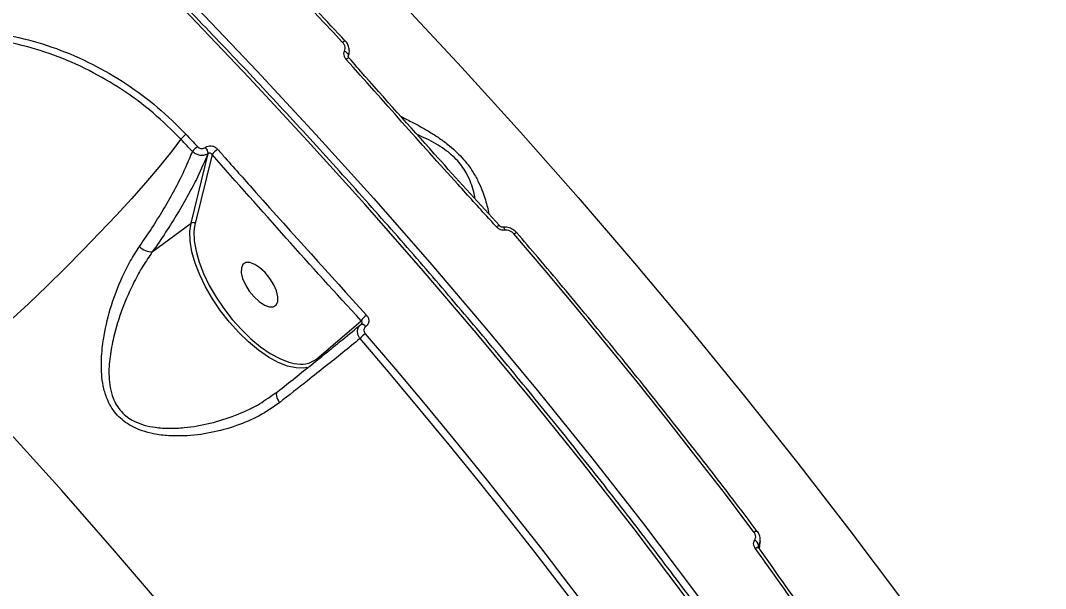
# Model space of a CAD drawing. Header units: millimetres. Extents: x -6523 to 7556, y -5559 to 6101.
# Drawn here: x -1524.4 to -1349.4, y 3146.6 to 3243.6 of the extents above; entities that cross this region are included whole.
import ezdxf

# ---------------------------------------------------------------- set-up
doc = ezdxf.new("R2010")
doc.units = ezdxf.units.MM
for name, color, linetype in [('DIKOM_ОБЪЕКТ', 7, 'Continuous'), ('DIKOM_РАЗМЕР_ЗОНА', 7, 'Continuous'), ('DIKOM_РАЗМЕР_ОБЪЕКТА', 7, 'Continuous')]:
    doc.layers.add(name, color=color, linetype=linetype)
doc.styles.add('style1', font='arial.ttf', dxfattribs={"width": 0.8})
doc.dimstyles.new('1-50', dxfattribs={"dimtxt": 300, "dimasz": 200, "dimexe": 100, "dimexo": 0, "dimgap": 100, "dimtad": 1, "dimtxsty": 'style1', "dimcen": 200, "dimclrd": 7, "dimclre": 7, "dimclrt": 7, "dimadec": 1, "dimazin": 2, "dimtfac": 1, "dimtmove": 0, "dimatfit": 2, "dimfxl": 0, "dimlwd": 25, "dimlwe": 18, "dimarcsym": 0})

# ---------------------------------------------------------------- blocks, each defined once
blk = doc.blocks.new('*D10')
at = {"layer": 'Defpoints', "color": 0, "transparency": 16777216}
for p in [(-1823.23, 4314.24), (3842.01, -3170.82), (6537.88, -3170.82)]:
    blk.add_point(p, dxfattribs=at)
at = {"layer": 'DIKOM_РАЗМЕР_ОБЪЕКТА', "color": 7, "lineweight": 18, "transparency": 16777216}
for p, q in [((-1823.23, 4314.24), (6637.88, 4314.24)), ((3842.01, -3170.82), (6637.88, -3170.82))]:
    blk.add_line(p, q, dxfattribs=at)
at = {"layer": 'DIKOM_РАЗМЕР_ОБЪЕКТА', "color": 7, "lineweight": 25, "transparency": 16777216}
blk.add_line((6537.88, 3914.24), (6537.88, -2770.82), dxfattribs=at)
at = {"layer": 'DIKOM_РАЗМЕР_ОБЪЕКТА', "color": 7, "transparency": 16777216}
for points in [[(6471.22, 3914.24), (6604.55, 3914.24), (6537.88, 4314.24)], [(6471.22, -2770.82), (6604.55, -2770.82), (6537.88, -3170.82)]]:
    blk.add_solid(points, dxfattribs=at)
at = {"layer": 'DIKOM_РАЗМЕР_ОБЪЕКТА', "color": 7, "transparency": 16777216, "insert": (6304.71, 207.11), "char_height": 300, "attachment_point": 5, "rotation": 90, "style": 'style1'}
blk.add_mtext('7500', dxfattribs=at)
blk = doc.blocks.new('*D13')
at = {"layer": 'Defpoints', "color": 0, "transparency": 16777216}
for p in [(-2358.18, 6101.03), (4341.71, -4605.15), (7455.88, -4605.15)]:
    blk.add_point(p, dxfattribs=at)
at = {"layer": 'DIKOM_РАЗМЕР_ЗОНА', "color": 7, "lineweight": 18, "transparency": 16777216}
for p, q in [((-2358.18, 6101.03), (7555.88, 6101.03)), ((4341.71, -4605.15), (7555.88, -4605.15))]:
    blk.add_line(p, q, dxfattribs=at)
at = {"layer": 'DIKOM_РАЗМЕР_ЗОНА', "color": 7, "lineweight": 25, "transparency": 16777216}
blk.add_line((7455.88, 5701.03), (7455.88, -4205.15), dxfattribs=at)
at = {"layer": 'DIKOM_РАЗМЕР_ЗОНА', "color": 7, "transparency": 16777216}
for points in [[(7389.22, 5701.03), (7522.55, 5701.03), (7455.88, 6101.03)], [(7389.22, -4205.15), (7522.55, -4205.15), (7455.88, -4605.15)]]:
    blk.add_solid(points, dxfattribs=at)
at = {"layer": 'DIKOM_РАЗМЕР_ЗОНА', "color": 7, "transparency": 16777216, "insert": (7222.71, 375.61), "char_height": 300, "attachment_point": 5, "rotation": 90, "style": 'style1'}
blk.add_mtext('10700', dxfattribs=at)

msp = doc.modelspace()

# ---------------------------------------------------------------- linework, layer by layer
at = {"layer": 'DIKOM_ОБЪЕКТ', "color": 7, "linetype": 'Continuous', "lineweight": 15}
for p, q in [((-1468.462, 3237.512), (-1468.378, 3237.775)), ((-1468.442, 3237.604), (-1468.453, 3237.571)), ((-1468.442, 3237.604), (-1468.451, 3237.566)), ((-1468.404, 3237.782), (-1468.442, 3237.604)), ((-1468.327, 3237.211), (-1468.323, 3237.207)), ((-1492.866, 3221.934), (-1492.846, 3221.949)), ((-1495.312, 3209.009), (-1492.387, 3220.905)), ((-1491.716, 3220.724), (-1494.611, 3208.948)), ((-1492.387, 3220.905), (-1492.406, 3220.89)), ((-1501.925, 3204.092), (-1495.312, 3209.009)), ((-1494.611, 3208.948), (-1494.717, 3208.424)), ((-1442.651, 3208.584), (-1442.646, 3208.579)), ((-1473.864, 3185.799), (-1466.274, 3192.337)), ((-1466.268, 3191.727), (-1466.258, 3191.735)), ((-1465.437, 3191.368), (-1465.457, 3191.353)), ((-1481.083, 3179.854), (-1480.529, 3180.22)), ((-1398.358, 3153.568), (-1398.351, 3153.559)), ((-1398.208, 3153.378), (-1398.125, 3154.439)), ((-1398.134, 3154.421), (-1398.105, 3154.72))]:
    msp.add_line(p, q, dxfattribs=at)
at = {"layer": 'DIKOM_ОБЪЕКТ', "color": 7, "linetype": 'Continuous', "lineweight": 15, "flags": 128}
for points in [[(-1522.816, 3274.168), (-1515.041, 3266.627), (-1504.525, 3256.186), (-1494.173, 3245.624), (-1483.991, 3234.949), (-1473.987, 3224.168), (-1464.168, 3213.288), (-1454.538, 3202.315), (-1445.105, 3191.258), (-1435.875, 3180.123), (-1426.854, 3168.918), (-1418.047, 3157.649), (-1409.462, 3146.325), (-1401.102, 3134.953), (-1392.975, 3123.54), (-1385.084, 3112.093), (-1377.435, 3100.621), (-1370.034, 3089.131), (-1362.885, 3077.629), (-1355.992, 3066.125), (-1349.361, 3054.625)], [(-1351.143, 3054.047), (-1357.754, 3065.512), (-1364.626, 3076.982), (-1371.754, 3088.448), (-1379.133, 3099.904), (-1386.758, 3111.342), (-1394.625, 3122.754), (-1402.729, 3134.132), (-1411.063, 3145.471), (-1419.623, 3156.761), (-1428.403, 3167.995), (-1437.397, 3179.167), (-1446.599, 3190.268), (-1456.003, 3201.292), (-1465.604, 3212.232), (-1475.395, 3223.08), (-1485.368, 3233.828), (-1495.519, 3244.471), (-1505.84, 3255.001), (-1516.324, 3265.411), (-1524.035, 3272.89)], [(-1469.637, 3257.484), (-1459.275, 3246.606), (-1449.079, 3235.628), (-1439.054, 3224.557), (-1429.205, 3213.399), (-1419.538, 3202.161), (-1410.059, 3190.848), (-1400.772, 3179.466), (-1391.683, 3168.022), (-1382.796, 3156.522), (-1374.117, 3144.973), (-1365.65, 3133.38), (-1357.4, 3121.751), (-1349.371, 3110.091), (-1341.568, 3098.407)], [(-1469.413, 3239.875), (-1471.033, 3241.611), (-1472.658, 3243.343), (-1474.287, 3245.073), (-1475.92, 3246.8), (-1477.558, 3248.524), (-1479.201, 3250.246), (-1480.848, 3251.964), (-1482.499, 3253.68)], [(-1469.088, 3238.411), (-1468.933, 3238.326), (-1468.791, 3238.23), (-1468.669, 3238.126), (-1468.568, 3238.017), (-1468.493, 3237.907), (-1468.447, 3237.8), (-1468.429, 3237.697), (-1468.442, 3237.604)], [(-1497.03, 3223.333), (-1498.813, 3221.027), (-1500.827, 3218.553), (-1503.057, 3215.931), (-1505.486, 3213.182), (-1508.094, 3210.326), (-1510.862, 3207.386), (-1513.768, 3204.385), (-1516.789, 3201.346), (-1519.902, 3198.293), (-1523.083, 3195.25), (-1526.306, 3192.24), (-1529.547, 3189.286), (-1532.781, 3186.413), (-1535.982, 3183.641)], [(-1495.06, 3221.231), (-1495.306, 3221.494), (-1495.552, 3221.757), (-1495.798, 3222.02), (-1496.044, 3222.283), (-1496.291, 3222.545), (-1496.537, 3222.808), (-1496.784, 3223.071), (-1497.03, 3223.333)], [(-1496.169, 3224.196), (-1495.923, 3223.933), (-1495.676, 3223.67), (-1495.429, 3223.407), (-1495.183, 3223.144), (-1494.936, 3222.881), (-1494.69, 3222.618), (-1494.444, 3222.355), (-1494.198, 3222.092)], [(-1475.535, 3184.344), (-1476.028, 3184.264), (-1477.356, 3184.282), (-1478.829, 3184.606), (-1480.414, 3185.227), (-1482.077, 3186.132), (-1483.781, 3187.302), (-1485.488, 3188.711), (-1487.162, 3190.328), (-1488.766, 3192.117), (-1490.265, 3194.04), (-1491.625, 3196.055), (-1492.818, 3198.117), (-1493.817, 3200.181), (-1494.601, 3202.202), (-1495.151, 3204.137), (-1495.457, 3205.942), (-1495.511, 3207.578), (-1495.312, 3209.009)], [(-1494.717, 3208.424), (-1494.804, 3207.56), (-1494.752, 3205.973), (-1494.455, 3204.223), (-1493.921, 3202.347), (-1493.162, 3200.387), (-1492.193, 3198.385), (-1491.036, 3196.386), (-1489.717, 3194.432), (-1488.264, 3192.567), (-1486.708, 3190.832), (-1485.085, 3189.264), (-1483.429, 3187.898), (-1481.777, 3186.764), (-1480.165, 3185.886), (-1478.628, 3185.284), (-1477.683, 3185.046)], [(-1441.663, 3207.793), (-1441.71, 3207.935), (-1441.763, 3208.06), (-1441.82, 3208.164), (-1441.881, 3208.244), (-1441.942, 3208.299), (-1442.003, 3208.326), (-1442.049, 3208.327)], [(-1440.168, 3207.186), (-1440.035, 3207.27), (-1439.916, 3207.334), (-1439.816, 3207.376), (-1439.739, 3207.395), (-1439.686, 3207.389), (-1439.67, 3207.377)], [(-1399.159, 3156.246), (-1404.047, 3162.683), (-1409.006, 3169.102), (-1414.033, 3175.503), (-1419.129, 3181.884), (-1424.291, 3188.245), (-1429.519, 3194.582), (-1434.812, 3200.896), (-1440.168, 3207.186)], [(-1482.647, 3200.558), (-1483.533, 3201.377), (-1484.424, 3201.962), (-1485.248, 3202.265), (-1485.939, 3202.262), (-1486.44, 3201.953), (-1486.711, 3201.364), (-1486.73, 3200.542), (-1486.496, 3199.553), (-1486.027, 3198.478), (-1485.361, 3197.403), (-1484.552, 3196.417), (-1483.667, 3195.598), (-1482.775, 3195.013), (-1481.951, 3194.71), (-1481.26, 3194.713), (-1480.759, 3195.021), (-1480.488, 3195.611), (-1480.469, 3196.433), (-1480.704, 3197.422), (-1481.173, 3198.497), (-1481.839, 3199.572), (-1482.647, 3200.558)], [(-1466.258, 3191.735), (-1466.204, 3191.763), (-1466.123, 3191.775), (-1466.029, 3191.761), (-1465.923, 3191.722), (-1465.81, 3191.66), (-1465.692, 3191.576), (-1465.573, 3191.472), (-1465.457, 3191.353)], [(-1466.238, 3191.75), (-1466.184, 3191.778), (-1466.104, 3191.789), (-1466.009, 3191.775), (-1465.904, 3191.737), (-1465.79, 3191.674), (-1465.672, 3191.59), (-1465.553, 3191.487), (-1465.437, 3191.368)], [(-1465.549, 3190.127), (-1460.405, 3184.09), (-1455.322, 3178.03), (-1450.303, 3171.946), (-1445.347, 3165.841), (-1440.456, 3159.716), (-1435.632, 3153.571), (-1430.873, 3147.409), (-1426.183, 3141.23)], [(-1427.094, 3140.427), (-1431.781, 3146.601), (-1436.536, 3152.759), (-1441.357, 3158.9), (-1446.245, 3165.021), (-1451.197, 3171.122), (-1456.213, 3177.2), (-1461.291, 3183.257), (-1466.432, 3189.289)], [(-1443.179, 3068.368), (-1450.591, 3079.106), (-1458.224, 3089.813), (-1466.072, 3100.482), (-1474.13, 3111.106), (-1482.394, 3121.678), (-1490.858, 3132.191), (-1499.517, 3142.639), (-1508.364, 3153.015), (-1517.394, 3163.311), (-1526.602, 3173.522), (-1535.982, 3183.641)], [(-1480.529, 3180.22), (-1480.644, 3180.103), (-1480.715, 3179.938), (-1480.741, 3179.732), (-1480.721, 3179.489), (-1480.655, 3179.219), (-1480.545, 3178.93), (-1480.396, 3178.632), (-1480.211, 3178.333)], [(-1399.159, 3156.246), (-1399.013, 3156.315), (-1398.882, 3156.364), (-1398.769, 3156.39), (-1398.678, 3156.392), (-1398.613, 3156.371), (-1398.59, 3156.35)], [(-1398.945, 3153.484), (-1398.796, 3153.549), (-1398.66, 3153.593), (-1398.543, 3153.614), (-1398.449, 3153.613), (-1398.381, 3153.588), (-1398.358, 3153.568)]]:
    msp.add_lwpolyline(points, dxfattribs=at)
at = {"layer": 'DIKOM_ОБЪЕКТ', "color": 7, "linetype": 'Continuous', "lineweight": 15}
for centre, radius, start, end in [((-1468.866, 3239.415), 0.715, 97.89559, 139.85985), ((-1468.265, 3236.499), 0.715, 94.94705, 137.72019), ((-1490.647, 3217.673), 5.669, 128.78905, 141.12771), ((-1493.887, 3220.862), 1.481, 1.10319, 46.3901), ((-1493.867, 3220.877), 1.48, 1.08263, 46.41066), ((-1488.137, 3218.012), 4.49, 125.93649, 142.84932), ((-1495, 3208.54), 0.563, 46.3077, 123.62077), ((-1442.639, 3207.933), 0.651, 91.06514, 138.60325), ((-1501.904, 3207.227), 3.136, 225.12268, 269.61967), ((-1463.144, 3190.228), 3.774, 125.84031, 146.02574), ((-1463.333, 3186.908), 3.907, 124.54399, 142.46348), ((-1476.572, 3189.471), 4.562, 255.90332, 306.40993), ((-1474.296, 3185.466), 0.546, 15.19743, 37.64512), ((-1399.527, 3153.789), 1.165, 8.54047, 65.1474), ((-1399.658, 3154.579), 1.532, 325.13084, 354.04959)]:
    msp.add_arc(centre, radius, start, end, dxfattribs=at)
for points, knots in [([(-2029.461, 2760.208), (-2029.477, 2760.21), (-2029.691, 2760.226), (-2029.53, 2760.876), (-2028.906, 2762.24), (-2027.556, 2764.389), (-2025.58, 2767.211), (-2022.979, 2770.694), (-2019.782, 2774.806), (-2016.014, 2779.515), (-2011.657, 2784.85), (-2006.668, 2790.859), (-2001.032, 2797.561), (-1994.742, 2804.961), (-1987.866, 2812.98), (-1980.489, 2821.52), (-1972.636, 2830.553), (-1964.342, 2840.042), (-1955.548, 2850.052), (-1946.182, 2860.668), (-1936.237, 2871.894), (-1925.716, 2883.724), (-1914.738, 2896.028), (-1903.435, 2908.653), (-1891.839, 2921.569), (-1879.981, 2934.738), (-1867.771, 2948.266), (-1855.111, 2962.258), (-1842.005, 2976.709), (-1828.467, 2991.604), (-1814.649, 3006.775), (-1800.712, 3022.046), (-1786.683, 3037.388), (-1772.592, 3052.769), (-1758.333, 3068.306), (-1743.794, 3084.119), (-1728.993, 3100.191), (-1713.949, 3116.499), (-1698.834, 3132.857), (-1683.056, 3149.907), (-1666.634, 3167.622), (-1649.606, 3185.957), (-1632.516, 3204.326), (-1615.405, 3222.682), (-1598.317, 3240.976), (-1582.273, 3258.117), (-1567.278, 3274.105), (-1553.314, 3288.965), (-1539.56, 3303.574), (-1525.913, 3318.039), (-1512.403, 3332.329), (-1499.057, 3346.412), (-1486.033, 3360.124), (-1473.483, 3373.301), (-1461.418, 3385.935), (-1449.839, 3398.025), (-1438.646, 3409.677), (-1427.758, 3420.974), (-1417.208, 3431.88), (-1407.025, 3442.367), (-1397.328, 3452.308), (-1388.222, 3461.599), (-1379.708, 3470.239), (-1371.78, 3478.237), (-1364.374, 3485.655), (-1357.442, 3492.545), (-1351.016, 3498.87), (-1345.12, 3504.603), (-1339.826, 3509.673), (-1335.188, 3514.027), (-1331.198, 3517.675), (-1327.839, 3520.64), (-1325.081, 3522.948), (-1322.899, 3524.624), (-1321.38, 3525.575), (-1320.561, 3525.914), (-1320.467, 3525.697), (-1320.443, 3525.641)], [0, 0, 0, 0, 0.0010255, 0.0142645, 0.0278834, 0.0415148, 0.0551464, 0.0687653, 0.0820246, 0.0952954, 0.1085662, 0.1218254, 0.1354712, 0.1491295, 0.1627878, 0.1764335, 0.189694, 0.202966, 0.2162378, 0.2294983, 0.2431444, 0.2568029, 0.2704616, 0.2841076, 0.2973508, 0.3106056, 0.3238602, 0.3371034, 0.3507303, 0.3643696, 0.3780089, 0.3916357, 0.4048802, 0.4181361, 0.4313919, 0.4446363, 0.4582653, 0.4719068, 0.4855483, 0.4991774, 0.5144981, 0.5298275, 0.5451481, 0.5607997, 0.5764606, 0.5921121, 0.6053739, 0.6186471, 0.6319203, 0.645182, 0.6588291, 0.6724888, 0.6861485, 0.6997956, 0.7130346, 0.7262851, 0.7395355, 0.7527745, 0.7663967, 0.7800314, 0.7936661, 0.8072883, 0.820549, 0.8338212, 0.8470934, 0.8603541, 0.874002, 0.8876624, 0.9013228, 0.9149708, 0.9282269, 0.9414946, 0.9547622, 0.9680182, 0.9816615, 0.9953172, 1, 1, 1, 1]), ([(-1319.981, 3475.163), (-1319.296, 3476.228), (-1317.924, 3478.359), (-1316.964, 3480.321), (-1316.683, 3481.493), (-1317.004, 3481.961), (-1317.894, 3481.812), (-1319.378, 3481.029), (-1321.479, 3479.584), (-1324.207, 3477.465), (-1327.533, 3474.693), (-1331.414, 3471.307), (-1335.828, 3467.329), (-1340.744, 3462.79), (-1346.196, 3457.662), (-1352.233, 3451.897), (-1358.867, 3445.479), (-1366.102, 3438.402), (-1373.858, 3430.746), (-1382.038, 3422.606), (-1390.614, 3414.012), (-1399.554, 3404.997), (-1408.926, 3395.495), (-1418.807, 3385.426), (-1429.198, 3374.787), (-1440.096, 3363.582), (-1451.377, 3351.936), (-1462.916, 3339.98), (-1474.686, 3327.74), (-1486.659, 3315.25), (-1498.916, 3302.425), (-1511.553, 3289.162), (-1524.563, 3275.469), (-1537.933, 3261.359), (-1551.509, 3246.993), (-1565.826, 3231.804), (-1580.885, 3215.784), (-1596.674, 3198.94), (-1612.705, 3181.795), (-1628.941, 3164.38), (-1645.347, 3146.739), (-1660.925, 3129.941), (-1675.64, 3114.036), (-1689.477, 3099.046), (-1703.247, 3084.093), (-1717.057, 3069.065), (-1730.88, 3053.985), (-1744.694, 3038.879), (-1758.337, 3023.924), (-1771.653, 3009.289), (-1784.628, 2994.992), (-1797.252, 2981.046), (-1809.625, 2967.34), (-1821.838, 2953.774), (-1833.862, 2940.377), (-1845.67, 2927.178), (-1857.124, 2914.332), (-1868.1, 2901.978), (-1878.591, 2890.126), (-1888.596, 2878.777), (-1898.193, 2867.845), (-1907.449, 2857.251), (-1916.333, 2847.029), (-1924.819, 2837.208), (-1932.807, 2827.905), (-1940.205, 2819.224), (-1947.017, 2811.164), (-1953.253, 2803.716), (-1958.968, 2796.815), (-1964.199, 2790.416), (-1968.916, 2784.55), (-1973.097, 2779.243), (-1976.691, 2774.56), (-1979.659, 2770.55), (-1982.014, 2767.205), (-1983.772, 2764.504), (-1984.956, 2762.419), (-1985.566, 2760.942), (-1985.578, 2760.102), (-1984.982, 2759.91), (-1983.789, 2760.364), (-1982.204, 2761.34), (-1980.478, 2762.568), (-1979.297, 2763.486), (-1978.707, 2763.945)], [0, 0, 0, 0, 0.0144651, 0.0289647, 0.0408965, 0.0528384, 0.0647801, 0.0767114, 0.0889895, 0.101279, 0.1135686, 0.1258468, 0.1377794, 0.1497223, 0.1616651, 0.1735976, 0.1858779, 0.1981695, 0.2104611, 0.2227414, 0.2346549, 0.2465787, 0.2585025, 0.2704161, 0.2826744, 0.2949438, 0.3072133, 0.3194716, 0.3314056, 0.34335, 0.3552943, 0.3672283, 0.379509, 0.391801, 0.4040931, 0.4163737, 0.4301595, 0.4439534, 0.4577392, 0.4718227, 0.4859147, 0.4999982, 0.5119157, 0.5238436, 0.5357714, 0.547689, 0.5599529, 0.5722281, 0.5845031, 0.596767, 0.6086844, 0.6206121, 0.6325398, 0.6444571, 0.6567197, 0.6689934, 0.6812672, 0.6935298, 0.7054627, 0.7174058, 0.729349, 0.7412819, 0.7535612, 0.7658519, 0.7781425, 0.7904218, 0.802353, 0.8142946, 0.8262362, 0.8381674, 0.8504463, 0.8627365, 0.8750267, 0.8873057, 0.8992219, 0.9111486, 0.9230751, 0.9349913, 0.9472528, 0.9595253, 0.9717982, 0.9840602, 0.9920273, 1, 1, 1, 1]), ([(-1477.642, 3441.791), (-1481.382, 3437.972), (-1488.867, 3430.331), (-1500.587, 3418.305), (-1512.641, 3405.896), (-1525.16, 3392.961), (-1538.131, 3379.513), (-1551.544, 3365.56), (-1565.244, 3351.261), (-1579.073, 3336.782), (-1593, 3322.154), (-1606.997, 3307.408), (-1621.169, 3292.433), (-1635.626, 3277.112), (-1650.352, 3261.459), (-1665.327, 3245.493), (-1680.381, 3229.396), (-1695.343, 3213.349), (-1710.19, 3197.379), (-1724.9, 3181.511), (-1739.58, 3165.628), (-1754.344, 3149.611), (-1769.166, 3133.481), (-1784.021, 3117.267), (-1798.738, 3101.156), (-1813.144, 3085.338), (-1827.22, 3069.835), (-1840.956, 3054.661), (-1854.465, 3039.694), (-1867.848, 3024.82), (-1881.075, 3010.073), (-1894.118, 2995.483), (-1906.826, 2981.221), (-1919.855, 2966.548), (-1933.093, 2951.579), (-1946.484, 2936.376), (-1954.913, 2926.75), (-1959.126, 2921.938)], [0, 0, 0, 0, 0.0277156, 0.0554554, 0.0831952, 0.110911, 0.139432, 0.167979, 0.1965262, 0.2250472, 0.2527589, 0.2804948, 0.3082303, 0.3359422, 0.3644571, 0.3929981, 0.4215388, 0.4500536, 0.4777909, 0.5055521, 0.5333136, 0.5610508, 0.5895954, 0.618166, 0.6467368, 0.6752814, 0.70299, 0.7307224, 0.7584546, 0.7861633, 0.8146751, 0.843213, 0.8717511, 0.900263, 0.9335019, 0.9667612, 1, 1, 1, 1]), ([(-1128.443, 3088.602), (-1130.314, 3091.468), (-1135.579, 3099.531), (-1144.474, 3112.709), (-1155.1, 3128.129), (-1165.933, 3143.448), (-1176.954, 3158.667), (-1188.165, 3173.783), (-1199.56, 3188.796), (-1211.137, 3203.702), (-1222.892, 3218.499), (-1234.821, 3233.186), (-1246.923, 3247.761), (-1259.193, 3262.221), (-1271.628, 3276.565), (-1284.225, 3290.791), (-1296.982, 3304.896), (-1309.894, 3318.878), (-1322.961, 3332.736), (-1336.176, 3346.469), (-1349.548, 3360.064), (-1359.197, 3369.727), (-1364.415, 3374.832), (-1365.084, 3375.487)], [0, 0, 0, 0, 0.0283375, 0.0797181, 0.1310114, 0.18222, 0.2333458, 0.2843913, 0.3353603, 0.3862549, 0.4370788, 0.4878358, 0.5385297, 0.5891642, 0.6397433, 0.690271, 0.7407517, 0.7911894, 0.8415888, 0.8919537, 0.9422884, 0.9925973, 1, 1, 1, 1]), ([(-1350.413, 3053.975), (-1351.458, 3055.813), (-1354.488, 3061.142), (-1359.671, 3069.968), (-1366.03, 3080.449), (-1372.604, 3090.925), (-1379.386, 3101.391), (-1386.372, 3111.84), (-1393.559, 3122.268), (-1400.944, 3132.668), (-1408.52, 3143.034), (-1416.286, 3153.362), (-1424.237, 3163.645), (-1432.367, 3173.878), (-1440.673, 3184.056), (-1449.151, 3194.172), (-1457.795, 3204.221), (-1466.601, 3214.199), (-1475.564, 3224.099), (-1484.68, 3233.916), (-1493.943, 3243.644), (-1503.345, 3253.281), (-1512.898, 3262.809), (-1519.679, 3269.469), (-1523.31, 3272.92), (-1523.673, 3273.265)], [0, 0, 0, 0, 0.0243267, 0.0705472, 0.1167678, 0.1629876, 0.2092071, 0.2554258, 0.3016439, 0.3478616, 0.394079, 0.4402955, 0.4865119, 0.532728, 0.5789433, 0.6251581, 0.6713728, 0.7175876, 0.7638016, 0.8100154, 0.8562295, 0.9024431, 0.948656, 0.9948695, 1, 1, 1, 1]), ([(-1468.965, 3240.123), (-1470.592, 3241.864), (-1474.923, 3246.497), (-1479.325, 3251.086), (-1482.073, 3253.951)], [0, 0, 0, 0, 0.3758628, 1, 1, 1, 1]), ([(-1497.03, 3223.333), (-1498.583, 3224.877), (-1501.678, 3227.956), (-1506.99, 3231.881), (-1512.684, 3235.207), (-1518.715, 3237.827), (-1524.986, 3239.703), (-1531.377, 3240.785), (-1537.795, 3241.045), (-1544.139, 3240.478), (-1550.282, 3239.058), (-1555.897, 3237.007), (-1559.22, 3235.074), (-1560.75, 3234.184)], [0, 0, 0, 0, 0.0924845, 0.1844145, 0.2763699, 0.3688547, 0.460623, 0.5530654, 0.6451456, 0.7370714, 0.8296803, 0.9215447, 1, 1, 1, 1]), ([(-1558.411, 3236.66), (-1557.746, 3237.038), (-1555.239, 3238.462), (-1550.464, 3240.129), (-1544.208, 3241.614), (-1537.735, 3242.198), (-1531.191, 3241.944), (-1524.669, 3240.852), (-1518.275, 3238.949), (-1512.121, 3236.283), (-1506.318, 3232.9), (-1500.904, 3228.905), (-1497.748, 3225.766), (-1496.169, 3224.196)], [0, 0, 0, 0, 0.03482299, 0.13130197, 0.22799574, 0.32470805, 0.42111194, 0.51759048, 0.61424375, 0.71080305, 0.80692189, 0.90337828, 1, 1, 1, 1]), ([(-1469.088, 3238.411), (-1469.045, 3238.551), (-1468.96, 3238.83), (-1469.038, 3239.294), (-1469.215, 3239.647), (-1469.368, 3239.824), (-1469.413, 3239.875)], [0, 0, 0, 0, 0.29270502, 0.58507823, 0.87878458, 1, 1, 1, 1]), ([(-1468.401, 3237.728), (-1468.393, 3237.744), (-1468.268, 3237.998), (-1468.241, 3238.582), (-1468.434, 3239.368), (-1468.715, 3239.911), (-1468.955, 3240.103), (-1468.973, 3240.117)], [0, 0, 0, 0, 0.0208184, 0.3358372, 0.6512073, 0.9746855, 1, 1, 1, 1]), ([(-1468.794, 3236.98), (-1468.828, 3237.02), (-1468.968, 3237.188), (-1469.138, 3237.527), (-1469.217, 3237.992), (-1469.131, 3238.271), (-1469.088, 3238.411)], [0, 0, 0, 0, 0.0963176, 0.3984417, 0.6990186, 1, 1, 1, 1]), ([(-1468.32, 3237.21), (-1468.341, 3237.234), (-1468.4, 3237.299), (-1468.449, 3237.409), (-1468.469, 3237.517), (-1468.46, 3237.561), (-1468.454, 3237.572), (-1468.453, 3237.574)], [0, 0, 0, 0, 0.1362206, 0.3722382, 0.6256672, 0.9656446, 1, 1, 1, 1]), ([(-1452.963, 3219.984), (-1457.188, 3224.686), (-1462.325, 3230.401), (-1467.414, 3236.193), (-1468.316, 3237.22)], [0, 0, 0, 0, 0.822726, 1, 1, 1, 1]), ([(-1443.127, 3208.363), (-1443.568, 3208.848), (-1445.771, 3211.27), (-1454.363, 3220.745), (-1462.452, 3229.845), (-1468.794, 3236.98)], [0, 0, 0, 0, 0.0512286, 0.2561272, 1, 1, 1, 1]), ([(-1459.431, 3227.226), (-1458.764, 3226.891), (-1457.267, 3226.14), (-1455.108, 3224.952), (-1453.098, 3223.69), (-1451.115, 3222.26), (-1448.93, 3220.264), (-1447.227, 3217.964), (-1446.151, 3215.957), (-1445.308, 3213.93), (-1444.733, 3212.064), (-1444.504, 3210.949), (-1444.425, 3210.565)], [0, 0, 0, 0, 0.099563, 0.2233933, 0.2990001, 0.3759799, 0.4991975, 0.62274, 0.7046677, 0.7886832, 0.9272645, 1, 1, 1, 1]), ([(-1497.03, 3223.333), (-1496.981, 3223.395), (-1496.882, 3223.519), (-1496.661, 3223.751), (-1496.413, 3223.989), (-1496.251, 3224.127), (-1496.169, 3224.196)], [0, 0, 0, 0, 0.25002113, 0.50005406, 0.75005737, 1, 1, 1, 1]), ([(-1446.81, 3213.194), (-1446.869, 3213.577), (-1446.996, 3214.407), (-1447.462, 3215.861), (-1448.257, 3217.666), (-1449.71, 3219.751), (-1451.69, 3221.453), (-1453.51, 3222.606), (-1455.098, 3223.456), (-1456.136, 3223.903), (-1456.667, 3224.132)], [0, 0, 0, 0, 0.0990773, 0.2147855, 0.333348, 0.5018168, 0.6700394, 0.7764238, 0.885511, 1, 1, 1, 1]), ([(-1494.198, 3222.092), (-1494.197, 3222.09), (-1494.122, 3222.01), (-1493.946, 3221.872), (-1493.675, 3221.77), (-1493.393, 3221.739), (-1493.116, 3221.778), (-1492.947, 3221.884), (-1492.866, 3221.934)], [0, 0, 0, 0, 0.0043709, 0.219871, 0.435581, 0.5682703, 0.7938186, 1, 1, 1, 1]), ([(-1492.846, 3221.949), (-1492.766, 3222.003), (-1492.558, 3222.141), (-1492.14, 3222.242), (-1491.637, 3222.2), (-1491.147, 3222.004), (-1490.897, 3221.766), (-1490.772, 3221.647)], [0, 0, 0, 0, 0.1342674, 0.3470072, 0.5632725, 0.7817509, 1, 1, 1, 1]), ([(-1490.772, 3221.647), (-1490.337, 3221.154), (-1488.161, 3218.685), (-1479.73, 3209.159), (-1471.662, 3200.252), (-1465.354, 3193.287)], [0, 0, 0, 0, 0.0517108, 0.2585558, 1, 1, 1, 1]), ([(-1504.117, 3205.005), (-1503.397, 3206.062), (-1501.959, 3208.175), (-1500.023, 3211.302), (-1498.269, 3214.377), (-1496.778, 3217.285), (-1495.738, 3219.556), (-1495.229, 3220.813), (-1495.06, 3221.231)], [0, 0, 0, 0, 0.1827976, 0.3655948, 0.5537504, 0.741904, 0.9141949, 1, 1, 1, 1]), ([(-1492.406, 3220.89), (-1492.977, 3219.566), (-1493.949, 3217.309), (-1495.754, 3213.874), (-1497.562, 3210.732), (-1499.602, 3207.467), (-1501.151, 3205.217), (-1501.925, 3204.092)], [0, 0, 0, 0, 0.2590557, 0.4416253, 0.6242037, 0.8121035, 1, 1, 1, 1]), ([(-1492.406, 3220.89), (-1492.563, 3220.802), (-1492.893, 3220.615), (-1493.438, 3220.557), (-1493.998, 3220.626), (-1494.552, 3220.819), (-1494.89, 3221.093), (-1495.06, 3221.231)], [0, 0, 0, 0, 0.204435, 0.4300874, 0.5633955, 0.780294, 1, 1, 1, 1]), ([(-1491.716, 3220.724), (-1491.754, 3220.774), (-1491.83, 3220.874), (-1491.986, 3220.967), (-1492.15, 3221), (-1492.29, 3220.973), (-1492.36, 3220.924), (-1492.387, 3220.905)], [0, 0, 0, 0, 0.2317249, 0.4560629, 0.6690904, 0.8721386, 1, 1, 1, 1]), ([(-1466.274, 3192.337), (-1470.535, 3197.03), (-1479.058, 3206.418), (-1487.496, 3215.954), (-1491.716, 3220.724)], [0, 0, 0, 0, 0.4999218, 1, 1, 1, 1]), ([(-1442.639, 3208.595), (-1445.97, 3212.241), (-1449.422, 3216.018), (-1452.843, 3219.85), (-1452.963, 3219.984)], [0, 0, 0, 0, 0.96503, 1, 1, 1, 1]), ([(-1441.663, 3207.793), (-1441.69, 3207.791), (-1441.878, 3207.771), (-1442.248, 3207.808), (-1442.743, 3208.008), (-1442.999, 3208.245), (-1443.127, 3208.363)], [0, 0, 0, 0, 0.05238405, 0.36503455, 0.68273908, 1, 1, 1, 1]), ([(-1442.047, 3208.331), (-1442.072, 3208.328), (-1442.133, 3208.32), (-1442.281, 3208.344), (-1442.442, 3208.413), (-1442.572, 3208.499), (-1442.624, 3208.561), (-1442.642, 3208.583)], [0, 0, 0, 0, 0.163029, 0.3979655, 0.6352923, 0.8747148, 1, 1, 1, 1]), ([(-1439.681, 3207.369), (-1439.726, 3207.427), (-1439.955, 3207.718), (-1440.543, 3208.098), (-1441.332, 3208.373), (-1441.837, 3208.322), (-1442.04, 3208.302)], [0, 0, 0, 0, 0.0833478, 0.4212342, 0.7668201, 1, 1, 1, 1]), ([(-1440.168, 3207.186), (-1440.292, 3207.307), (-1440.54, 3207.551), (-1441.03, 3207.765), (-1441.416, 3207.817), (-1441.62, 3207.798), (-1441.663, 3207.793)], [0, 0, 0, 0, 0.3077729, 0.6158787, 0.9190908, 1, 1, 1, 1]), ([(-1398.589, 3156.348), (-1399.976, 3158.183), (-1404, 3163.503), (-1410.802, 3172.275), (-1419.049, 3182.644), (-1427.476, 3192.955), (-1434.377, 3201.191), (-1438.478, 3205.984), (-1439.67, 3207.377)], [0, 0, 0, 0, 0.1066302, 0.3092143, 0.5118047, 0.7143892, 0.9169727, 1, 1, 1, 1]), ([(-1480.211, 3178.333), (-1481.331, 3177.554), (-1483.572, 3175.994), (-1487.573, 3174.311), (-1491.906, 3173.111), (-1495.841, 3172.629), (-1499.129, 3172.645), (-1501.529, 3172.939), (-1503.689, 3173.503), (-1505.867, 3174.44), (-1508.044, 3176.101), (-1509.501, 3178.419), (-1510.231, 3180.682), (-1510.639, 3183.197), (-1510.662, 3186.266), (-1510.139, 3190.38), (-1509.008, 3194.971), (-1507.382, 3199.196), (-1505.72, 3202.542), (-1504.651, 3204.184), (-1504.117, 3205.005)], [0, 0, 0, 0, 0.0727742, 0.145624, 0.2220842, 0.2985152, 0.3409249, 0.383291, 0.4164822, 0.4496091, 0.4986416, 0.5477894, 0.5808442, 0.6139656, 0.6710802, 0.7283153, 0.8132015, 0.8980756, 0.9490473, 1, 1, 1, 1]), ([(-1501.925, 3204.092), (-1502.473, 3203.3), (-1503.575, 3201.707), (-1505.327, 3198.509), (-1507.11, 3194.461), (-1508.471, 3190.108), (-1509.222, 3186.182), (-1509.405, 3183.3), (-1509.171, 3180.92), (-1508.62, 3178.829), (-1507.348, 3176.683), (-1505.331, 3175.231), (-1503.294, 3174.471), (-1501.246, 3174.059), (-1498.948, 3173.917), (-1495.793, 3174.075), (-1491.984, 3174.743), (-1487.794, 3176.08), (-1484.07, 3177.753), (-1482.027, 3179.19), (-1481.083, 3179.854)], [0, 0, 0, 0, 0.0521826, 0.1050417, 0.1913783, 0.2799738, 0.337272, 0.3956838, 0.4276998, 0.4605007, 0.5073748, 0.5541753, 0.5862288, 0.6192169, 0.6616879, 0.7047821, 0.7825382, 0.8619959, 0.9362319, 1, 1, 1, 1]), ([(-1480.529, 3180.22), (-1479.516, 3181.022), (-1477.49, 3182.628), (-1474.618, 3184.925), (-1471.898, 3187.115), (-1469.02, 3189.453), (-1467.278, 3190.893), (-1466.268, 3191.727)], [0, 0, 0, 0, 0.18255416, 0.36511879, 0.55303285, 0.74094655, 1, 1, 1, 1]), ([(-1466.432, 3189.289), (-1466.531, 3189.438), (-1466.751, 3189.771), (-1466.873, 3190.27), (-1466.867, 3190.785), (-1466.718, 3191.261), (-1466.462, 3191.579), (-1466.291, 3191.71), (-1466.268, 3191.727)], [0, 0, 0, 0, 0.1804962, 0.4028523, 0.5309784, 0.7496087, 0.9663906, 1, 1, 1, 1]), ([(-1466.249, 3191.742), (-1466.224, 3191.763), (-1466.16, 3191.818), (-1466.1, 3191.935), (-1466.095, 3192.08), (-1466.152, 3192.223), (-1466.233, 3192.298), (-1466.274, 3192.337)], [0, 0, 0, 0, 0.1277933, 0.3309275, 0.5438491, 0.768249, 1, 1, 1, 1]), ([(-1465.354, 3193.287), (-1465.252, 3193.153), (-1465.047, 3192.883), (-1464.934, 3192.406), (-1464.988, 3191.947), (-1465.177, 3191.591), (-1465.365, 3191.43), (-1465.437, 3191.368)], [0, 0, 0, 0, 0.2183128, 0.4367466, 0.6530565, 0.8657552, 1, 1, 1, 1]), ([(-1465.457, 3191.353), (-1465.469, 3191.344), (-1465.56, 3191.274), (-1465.698, 3191.107), (-1465.779, 3190.863), (-1465.783, 3190.605), (-1465.719, 3190.358), (-1465.602, 3190.198), (-1465.549, 3190.127)], [0, 0, 0, 0, 0.0339564, 0.2522738, 0.4704906, 0.5978854, 0.8192787, 1, 1, 1, 1]), ([(-1466.432, 3189.289), (-1467.405, 3188.5), (-1469.198, 3187.048), (-1472.264, 3184.599), (-1475.797, 3181.797), (-1478.586, 3179.608), (-1480.211, 3178.333)], [0, 0, 0, 0, 0.2580822, 0.4750091, 0.6940723, 1, 1, 1, 1]), ([(-1399.037, 3154.847), (-1398.975, 3154.973), (-1398.85, 3155.226), (-1398.868, 3155.672), (-1398.998, 3156.018), (-1399.125, 3156.198), (-1399.159, 3156.246)], [0, 0, 0, 0, 0.2954431, 0.5903968, 0.8901283, 1, 1, 1, 1]), ([(-1398.117, 3154.694), (-1398.112, 3154.71), (-1398.033, 3154.976), (-1398.169, 3155.532), (-1398.351, 3156.091), (-1398.576, 3156.312), (-1398.604, 3156.339)], [0, 0, 0, 0, 0.02878, 0.479103, 0.9353573, 1, 1, 1, 1]), ([(-1398.945, 3153.484), (-1398.969, 3153.519), (-1399.082, 3153.688), (-1399.207, 3154.018), (-1399.225, 3154.466), (-1399.1, 3154.72), (-1399.037, 3154.847)], [0, 0, 0, 0, 0.08110522, 0.39081495, 0.69519207, 1, 1, 1, 1]), ([(-1377.458, 3123.528), (-1377.827, 3124.034), (-1379.67, 3126.567), (-1386.861, 3136.48), (-1393.635, 3146.011), (-1398.945, 3153.484)], [0, 0, 0, 0, 0.0512275, 0.2561297, 1, 1, 1, 1]), ([(-1398.347, 3153.562), (-1398.366, 3153.587), (-1398.416, 3153.657), (-1398.433, 3153.74), (-1398.431, 3153.762), (-1398.431, 3153.772)], [0, 0, 0, 0, 0.234417, 0.6449233, 1, 1, 1, 1]), ([(-1398.375, 3153.962), (-1398.4, 3153.913), (-1398.43, 3153.854), (-1398.429, 3153.784), (-1398.428, 3153.772)], [0, 0, 0, 0, 0.8245301, 1, 1, 1, 1]), ([(-1398.375, 3153.962), (-1398.379, 3153.92), (-1398.388, 3153.834), (-1398.397, 3153.747), (-1398.401, 3153.703)], [0, 0, 0, 0, 0.4879705, 1, 1, 1, 1]), ([(-1398.125, 3154.7), (-1398.123, 3154.664), (-1398.109, 3154.397), (-1398.252, 3154.164), (-1398.375, 3153.962)], [0, 0, 0, 0, 0.13543618, 1, 1, 1, 1]), ([(-1386.654, 3137.153), (-1389.797, 3141.527), (-1393.708, 3146.968), (-1397.586, 3152.492), (-1398.347, 3153.576)], [0, 0, 0, 0, 0.8037341, 1, 1, 1, 1])]:
    msp.add_open_spline(points, degree=3, knots=knots, dxfattribs=at)

# ---------------------------------------------------------------- dimensions: what is measured, and where the dimension line sits
at = {"layer": 'DIKOM_РАЗМЕР_ЗОНА'}
dim = msp.add_linear_dim(base=(7455.882, -4605.145), p1=(-2358.182, 6101.03), p2=(4341.706, -4605.145), angle=90, text='10700', dimstyle='1-50', override={"dimasz": 400, "dimgap": 80}, dxfattribs=at)
dim.commit()
dim.dimension.update_dxf_attribs({"geometry": '*D13', "text_midpoint": (7455.882, 375.606), "dimtype": 160})
at = {"layer": 'DIKOM_РАЗМЕР_ОБЪЕКТА'}
dim = msp.add_linear_dim(base=(6537.882, -3170.823), p1=(-1823.231, 4314.242), p2=(3842.008, -3170.823), angle=90, text='7500', dimstyle='1-50', override={"dimasz": 400, "dimgap": 80}, dxfattribs=at)
dim.commit()
dim.dimension.update_dxf_attribs({"geometry": '*D10', "text_midpoint": (6537.882, 207.106), "dimtype": 160})

doc.saveas('drawing.dxf')
